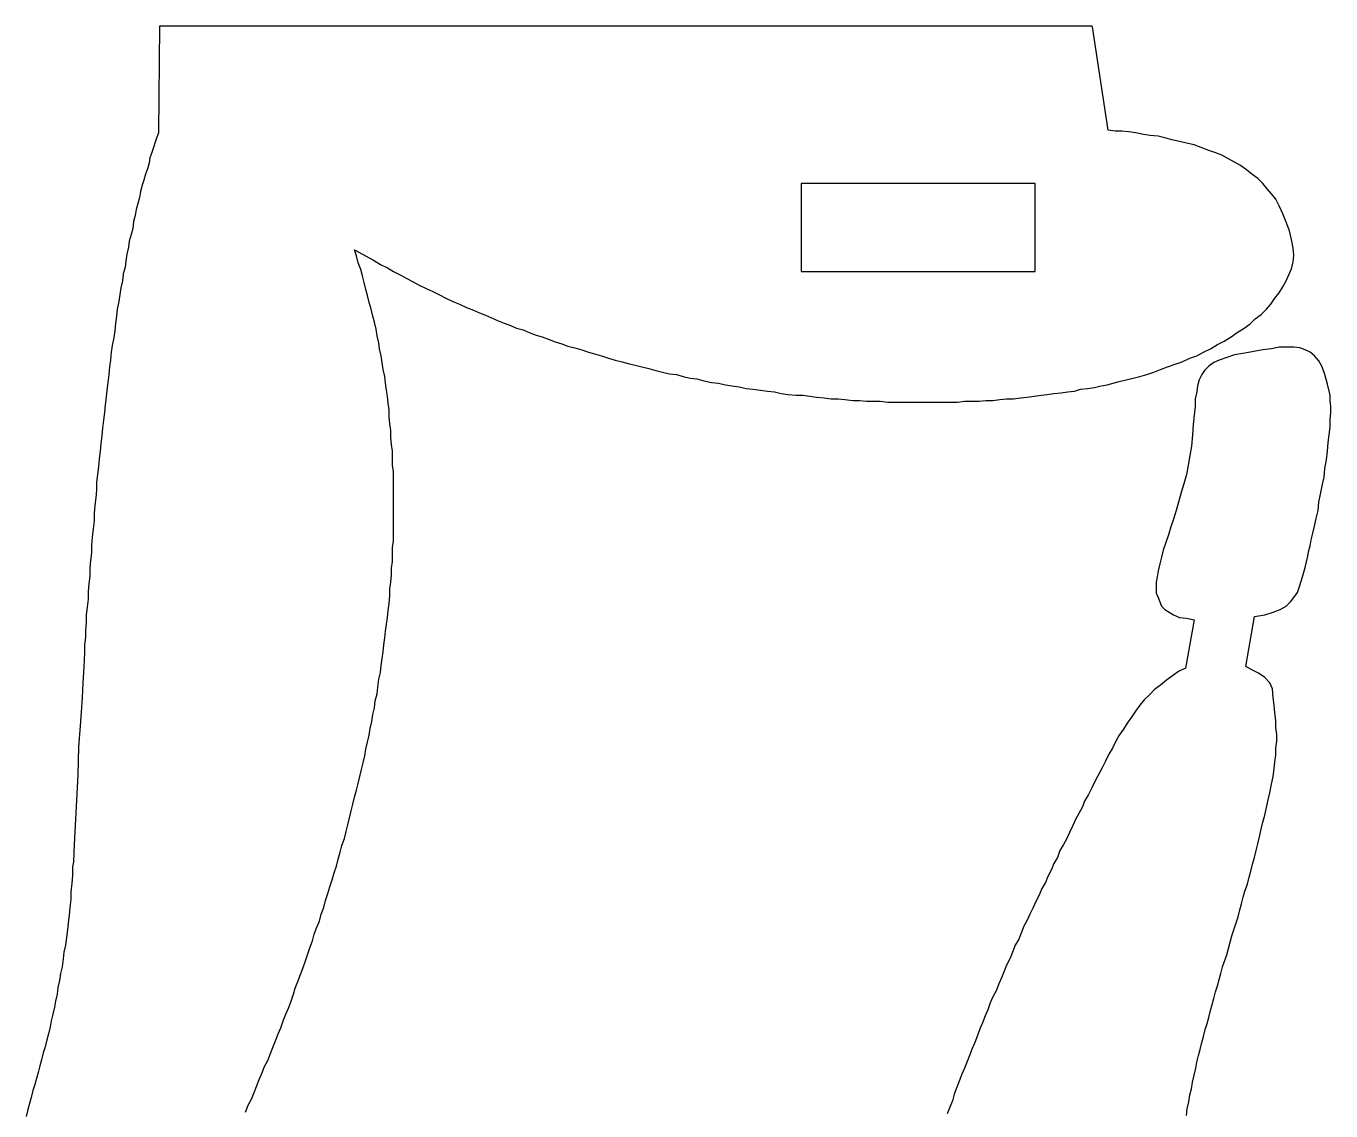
# Model space of a CAD drawing. Extents: x 11 to 591, y 39 to 419.
# Drawn here: x 167.67 to 205.59, y 70.47 to 101.98 of the extents above; entities that cross this region are included whole.
import ezdxf

# ---------------------------------------------------------------- set-up
doc = ezdxf.new("R2010")
doc.units = 0
doc.layers.get('0').update_dxf_attribs({"linetype": 'CONTINUOUS'})

msp = doc.modelspace()

# ---------------------------------------------------------------- linework, layer by layer
at = {"color": 3}
for p, q in [((171.540419, 101.980266), (171.515419, 98.880266)), ((198.640419, 101.980266), (171.540419, 101.980266)), ((198.665419, 101.955266), (198.640419, 101.980266)), ((199.115419, 98.955266), (198.665419, 101.955266)), ((171.415419, 98.605266), (171.365419, 98.455266)), ((171.465419, 98.755266), (171.415419, 98.605266)), ((171.515419, 98.880266), (171.465419, 98.755266)), ((199.315419, 98.930266), (199.115419, 98.955266)), ((199.515419, 98.930266), (199.315419, 98.930266)), ((199.715419, 98.905266), (199.515419, 98.930266)), ((199.915419, 98.880266), (199.715419, 98.905266)), ((200.140419, 98.830266), (199.915419, 98.880266)), ((200.340419, 98.805266), (200.140419, 98.830266)), ((200.565419, 98.780266), (200.340419, 98.805266)), ((200.765419, 98.730266), (200.565419, 98.780266)), ((200.965419, 98.680266), (200.765419, 98.730266)), ((201.190419, 98.630266), (200.965419, 98.680266)), ((201.390419, 98.580266), (201.190419, 98.630266)), ((171.315419, 98.305266), (171.265419, 98.155266)), ((171.365419, 98.455266), (171.315419, 98.305266)), ((201.615419, 98.530266), (201.390419, 98.580266)), ((201.815419, 98.455266), (201.615419, 98.530266)), ((202.015419, 98.380266), (201.815419, 98.455266)), ((202.215419, 98.305266), (202.015419, 98.380266)), ((202.415419, 98.230266), (202.215419, 98.305266)), ((202.590419, 98.130266), (202.415419, 98.230266)), ((171.240419, 98.005266), (171.190419, 97.830266)), ((171.265419, 98.155266), (171.240419, 98.005266)), ((202.790419, 98.030266), (202.590419, 98.130266)), ((202.965419, 97.930266), (202.790419, 98.030266)), ((203.140419, 97.805266), (202.965419, 97.930266)), ((171.090419, 97.505266), (171.040419, 97.355266)), ((171.140419, 97.680266), (171.090419, 97.505266)), ((171.190419, 97.830266), (171.140419, 97.680266)), ((203.290419, 97.680266), (203.140419, 97.805266)), ((203.465419, 97.555266), (203.290419, 97.680266)), ((203.615419, 97.405266), (203.465419, 97.555266)), ((170.990419, 97.180266), (170.965419, 97.005266)), ((171.040419, 97.355266), (170.990419, 97.180266)), ((203.740419, 97.255266), (203.615419, 97.405266)), ((203.865419, 97.105266), (203.740419, 97.255266)), ((203.990419, 96.955266), (203.865419, 97.105266)), ((170.915419, 96.830266), (170.865419, 96.655266)), ((170.965419, 97.005266), (170.915419, 96.830266)), ((204.090419, 96.755266), (203.990419, 96.955266)), ((204.190419, 96.530266), (204.090419, 96.755266)), ((170.840419, 96.480266), (170.790419, 96.305266)), ((170.865419, 96.655266), (170.840419, 96.480266)), ((204.290419, 96.280266), (204.190419, 96.530266)), ((170.765419, 96.105266), (170.715419, 95.930266)), ((170.790419, 96.305266), (170.765419, 96.105266)), ((204.390419, 96.030266), (204.290419, 96.280266)), ((204.440419, 95.780266), (204.390419, 96.030266)), ((170.665419, 95.730266), (170.640419, 95.555266)), ((170.715419, 95.930266), (170.665419, 95.730266)), ((204.490419, 95.530266), (204.440419, 95.780266)), ((170.590419, 95.355266), (170.565419, 95.155266)), ((170.640419, 95.555266), (170.590419, 95.355266)), ((177.265419, 95.305266), (177.215419, 95.480266)), ((177.215419, 95.480266), (177.765419, 95.180266)), ((177.315419, 95.105266), (177.265419, 95.305266)), ((204.515419, 95.330266), (204.490419, 95.530266)), ((204.490419, 95.130266), (204.515419, 95.330266)), ((170.540419, 94.980266), (170.490419, 94.780266)), ((170.565419, 95.155266), (170.540419, 94.980266)), ((177.390419, 94.905266), (177.315419, 95.105266)), ((177.440419, 94.730266), (177.390419, 94.905266)), ((177.765419, 95.180266), (177.965419, 95.055266)), ((177.965419, 95.055266), (178.165419, 94.955266)), ((178.165419, 94.955266), (178.340419, 94.855266)), ((178.340419, 94.855266), (178.540419, 94.755266)), ((204.365419, 94.755266), (204.440419, 94.930266)), ((204.440419, 94.930266), (204.490419, 95.130266)), ((170.465419, 94.580266), (170.415419, 94.380266)), ((170.490419, 94.780266), (170.465419, 94.580266)), ((177.490419, 94.530266), (177.440419, 94.730266)), ((177.540419, 94.330266), (177.490419, 94.530266)), ((178.540419, 94.755266), (178.715419, 94.655266)), ((178.715419, 94.655266), (178.915419, 94.555266)), ((178.915419, 94.555266), (179.090419, 94.455266)), ((179.090419, 94.455266), (179.290419, 94.355266)), ((204.190419, 94.405266), (204.290419, 94.580266)), ((204.290419, 94.580266), (204.365419, 94.755266)), ((170.390419, 94.180266), (170.365419, 93.980266)), ((170.415419, 94.380266), (170.390419, 94.180266)), ((177.590419, 94.155266), (177.540419, 94.330266)), ((177.640419, 93.955266), (177.590419, 94.155266)), ((179.290419, 94.355266), (179.465419, 94.280266)), ((179.465419, 94.280266), (179.665419, 94.180266)), ((179.665419, 94.180266), (179.865419, 94.080266)), ((179.865419, 94.080266), (180.065419, 93.980266)), ((203.840419, 93.905266), (203.965419, 94.080266)), ((203.965419, 94.080266), (204.090419, 94.230266)), ((204.090419, 94.230266), (204.190419, 94.405266)), ((170.315419, 93.755266), (170.290419, 93.555266)), ((170.365419, 93.980266), (170.315419, 93.755266)), ((177.690419, 93.755266), (177.640419, 93.955266)), ((177.740419, 93.555266), (177.690419, 93.755266)), ((180.065419, 93.980266), (180.265419, 93.905266)), ((180.265419, 93.905266), (180.465419, 93.805266)), ((180.465419, 93.805266), (180.665419, 93.730266)), ((180.665419, 93.730266), (180.840419, 93.655266)), ((203.565419, 93.605266), (203.715419, 93.755266)), ((203.715419, 93.755266), (203.840419, 93.905266)), ((170.265419, 93.355266), (170.240419, 93.130266)), ((170.290419, 93.555266), (170.265419, 93.355266)), ((177.790419, 93.380266), (177.740419, 93.555266)), ((177.840419, 93.180266), (177.790419, 93.380266)), ((180.840419, 93.655266), (181.015419, 93.580266)), ((181.015419, 93.580266), (181.190419, 93.505266)), ((181.190419, 93.505266), (181.365419, 93.430266)), ((181.365419, 93.430266), (181.565419, 93.355266)), ((181.565419, 93.355266), (181.740419, 93.280266)), ((203.065419, 93.205266), (203.240419, 93.330266)), ((203.240419, 93.330266), (203.390419, 93.480266)), ((203.390419, 93.480266), (203.565419, 93.605266)), ((170.215419, 92.930266), (170.165419, 92.705266)), ((170.240419, 93.130266), (170.215419, 92.930266)), ((177.865419, 92.980266), (177.840419, 93.180266)), ((177.915419, 92.780266), (177.865419, 92.980266)), ((181.740419, 93.280266), (181.915419, 93.205266)), ((181.915419, 93.205266), (182.115419, 93.155266)), ((182.115419, 93.155266), (182.290419, 93.080266)), ((182.290419, 93.080266), (182.490419, 93.005266)), ((182.490419, 93.005266), (182.665419, 92.955266)), ((182.665419, 92.955266), (182.865419, 92.880266)), ((202.490419, 92.830266), (202.690419, 92.955266)), ((202.690419, 92.955266), (202.865419, 93.080266)), ((202.865419, 93.080266), (203.065419, 93.205266)), ((170.165419, 92.705266), (170.140419, 92.505266)), ((177.940419, 92.605266), (177.915419, 92.780266)), ((177.990419, 92.405266), (177.940419, 92.605266)), ((182.865419, 92.880266), (183.040419, 92.805266)), ((183.040419, 92.805266), (183.240419, 92.755266)), ((183.240419, 92.755266), (183.415419, 92.680266)), ((183.415419, 92.680266), (183.615419, 92.630266)), ((183.615419, 92.630266), (183.815419, 92.580266)), ((183.815419, 92.580266), (184.015419, 92.505266)), ((201.890419, 92.505266), (202.090419, 92.605266)), ((202.090419, 92.605266), (202.290419, 92.730266)), ((202.290419, 92.730266), (202.490419, 92.830266)), ((203.615419, 92.580266), (203.090419, 92.480266)), ((203.865419, 92.605266), (203.615419, 92.580266)), ((204.090419, 92.655266), (203.865419, 92.605266)), ((204.315419, 92.655266), (204.090419, 92.655266)), ((204.515419, 92.655266), (204.315419, 92.655266)), ((204.690419, 92.630266), (204.515419, 92.655266)), ((204.840419, 92.580266), (204.690419, 92.630266)), ((204.990419, 92.505266), (204.840419, 92.580266)), ((170.115419, 92.280266), (170.090419, 92.080266)), ((170.140419, 92.505266), (170.115419, 92.280266)), ((178.015419, 92.205266), (177.990419, 92.405266)), ((178.040419, 92.005266), (178.015419, 92.205266)), ((184.015419, 92.505266), (184.190419, 92.455266)), ((184.190419, 92.455266), (184.390419, 92.405266)), ((184.390419, 92.405266), (184.590419, 92.330266)), ((184.590419, 92.330266), (184.790419, 92.280266)), ((184.790419, 92.280266), (184.990419, 92.230266)), ((184.990419, 92.230266), (185.165419, 92.180266)), ((185.165419, 92.180266), (185.365419, 92.130266)), ((201.065419, 92.155266), (201.265419, 92.230266)), ((201.265419, 92.230266), (201.490419, 92.330266)), ((201.490419, 92.330266), (201.690419, 92.405266)), ((201.690419, 92.405266), (201.890419, 92.505266)), ((202.190419, 92.205266), (202.040419, 92.105266)), ((202.340419, 92.280266), (202.190419, 92.205266)), ((202.565419, 92.355266), (202.340419, 92.280266)), ((202.790419, 92.430266), (202.565419, 92.355266)), ((203.090419, 92.480266), (202.790419, 92.430266)), ((205.115419, 92.405266), (204.990419, 92.505266)), ((205.240419, 92.255266), (205.115419, 92.405266)), ((205.340419, 92.080266), (205.240419, 92.255266)), ((170.065419, 91.855266), (170.040419, 91.630266)), ((170.090419, 92.080266), (170.065419, 91.855266)), ((178.090419, 91.805266), (178.040419, 92.005266)), ((178.115419, 91.605266), (178.090419, 91.805266)), ((185.365419, 92.130266), (185.565419, 92.080266)), ((185.565419, 92.080266), (185.765419, 92.030266)), ((185.765419, 92.030266), (185.965419, 91.980266)), ((185.965419, 91.980266), (186.165419, 91.930266)), ((186.165419, 91.930266), (186.365419, 91.880266)), ((186.365419, 91.880266), (186.565419, 91.855266)), ((186.565419, 91.855266), (186.765419, 91.805266)), ((186.765419, 91.805266), (186.965419, 91.755266)), ((199.840419, 91.755266), (200.040419, 91.805266)), ((200.040419, 91.805266), (200.240419, 91.855266)), ((200.240419, 91.855266), (200.440419, 91.930266)), ((200.440419, 91.930266), (200.640419, 92.005266)), ((200.640419, 92.005266), (200.840419, 92.080266)), ((200.840419, 92.080266), (201.065419, 92.155266)), ((201.840419, 91.855266), (201.765419, 91.705266)), ((201.915419, 91.980266), (201.840419, 91.855266)), ((202.040419, 92.105266), (201.915419, 91.980266)), ((205.415419, 91.855266), (205.340419, 92.080266)), ((205.490419, 91.580266), (205.415419, 91.855266)), ((170.015419, 91.405266), (169.990419, 91.205266)), ((170.040419, 91.630266), (170.015419, 91.405266)), ((178.140419, 91.405266), (178.115419, 91.605266)), ((178.165419, 91.230266), (178.140419, 91.405266)), ((186.965419, 91.755266), (187.165419, 91.730266)), ((187.165419, 91.730266), (187.365419, 91.680266)), ((187.365419, 91.680266), (187.590419, 91.630266)), ((187.590419, 91.630266), (187.790419, 91.605266)), ((187.790419, 91.605266), (187.990419, 91.555266)), ((187.990419, 91.555266), (188.190419, 91.530266)), ((188.190419, 91.530266), (188.390419, 91.505266)), ((188.390419, 91.505266), (188.590419, 91.455266)), ((188.590419, 91.455266), (188.790419, 91.430266)), ((188.790419, 91.430266), (189.015419, 91.405266)), ((189.015419, 91.405266), (189.215419, 91.380266)), ((198.140419, 91.380266), (198.315419, 91.430266)), ((198.315419, 91.430266), (198.515419, 91.455266)), ((198.515419, 91.455266), (198.715419, 91.480266)), ((198.715419, 91.480266), (198.915419, 91.530266)), ((198.915419, 91.530266), (199.090419, 91.555266)), ((199.090419, 91.555266), (199.265419, 91.605266)), ((199.265419, 91.605266), (199.440419, 91.655266)), ((199.440419, 91.655266), (199.640419, 91.705266)), ((199.640419, 91.705266), (199.840419, 91.755266)), ((201.715419, 91.530266), (201.690419, 91.355266)), ((201.765419, 91.705266), (201.715419, 91.530266)), ((205.565419, 91.255266), (205.490419, 91.580266)), ((169.990419, 91.205266), (169.965419, 90.980266)), ((178.190419, 91.030266), (178.165419, 91.230266)), ((178.215419, 90.830266), (178.190419, 91.030266)), ((189.215419, 91.380266), (189.415419, 91.355266)), ((189.415419, 91.355266), (189.615419, 91.305266)), ((189.615419, 91.305266), (189.815419, 91.280266)), ((189.815419, 91.280266), (190.040419, 91.255266)), ((190.040419, 91.255266), (190.240419, 91.255266)), ((190.240419, 91.255266), (190.440419, 91.230266)), ((190.440419, 91.230266), (190.640419, 91.205266)), ((190.640419, 91.205266), (190.865419, 91.180266)), ((190.865419, 91.180266), (191.065419, 91.155266)), ((191.065419, 91.155266), (191.265419, 91.155266)), ((191.265419, 91.155266), (191.465419, 91.130266)), ((191.465419, 91.130266), (191.690419, 91.105266)), ((191.690419, 91.105266), (191.890419, 91.105266)), ((191.890419, 91.105266), (192.090419, 91.080266)), ((192.090419, 91.080266), (192.290419, 91.080266)), ((192.290419, 91.080266), (192.490419, 91.080266)), ((192.490419, 91.080266), (192.715419, 91.055266)), ((192.715419, 91.055266), (192.915419, 91.055266)), ((192.915419, 91.055266), (193.115419, 91.055266)), ((193.115419, 91.055266), (193.315419, 91.055266)), ((193.315419, 91.055266), (193.515419, 91.055266)), ((193.515419, 91.055266), (193.740419, 91.055266)), ((193.740419, 91.055266), (193.940419, 91.055266)), ((193.940419, 91.055266), (194.140419, 91.055266)), ((194.140419, 91.055266), (194.340419, 91.055266)), ((194.340419, 91.055266), (194.540419, 91.055266)), ((194.540419, 91.055266), (194.740419, 91.055266)), ((194.740419, 91.055266), (194.940419, 91.080266)), ((194.940419, 91.080266), (195.165419, 91.080266)), ((195.165419, 91.080266), (195.365419, 91.080266)), ((195.365419, 91.080266), (195.565419, 91.105266)), ((195.565419, 91.105266), (195.765419, 91.105266)), ((195.765419, 91.105266), (195.965419, 91.130266)), ((195.965419, 91.130266), (196.165419, 91.155266)), ((196.165419, 91.155266), (196.365419, 91.155266)), ((196.365419, 91.155266), (196.565419, 91.180266)), ((196.565419, 91.180266), (196.765419, 91.205266)), ((196.765419, 91.205266), (196.965419, 91.230266)), ((196.965419, 91.230266), (197.165419, 91.255266)), ((197.165419, 91.255266), (197.340419, 91.280266)), ((197.340419, 91.280266), (197.540419, 91.305266)), ((197.540419, 91.305266), (197.740419, 91.330266)), ((197.740419, 91.330266), (197.940419, 91.355266)), ((197.940419, 91.355266), (198.140419, 91.380266)), ((201.690419, 91.355266), (201.640419, 91.155266)), ((201.640419, 91.155266), (201.640419, 90.930266)), ((205.565419, 91.105266), (205.565419, 91.255266)), ((205.590419, 90.930266), (205.565419, 91.105266)), ((169.940419, 90.755266), (169.915419, 90.530266)), ((169.965419, 90.980266), (169.940419, 90.755266)), ((178.215419, 90.630266), (178.215419, 90.830266)), ((201.615419, 90.680266), (201.590419, 90.405266)), ((201.640419, 90.930266), (201.615419, 90.680266)), ((205.565419, 90.555266), (205.590419, 90.755266)), ((205.590419, 90.755266), (205.590419, 90.930266)), ((169.890419, 90.305266), (169.865419, 90.080266)), ((169.915419, 90.530266), (169.890419, 90.305266)), ((178.240419, 90.430266), (178.215419, 90.630266)), ((178.265419, 90.230266), (178.240419, 90.430266)), ((201.590419, 90.405266), (201.565419, 90.105266)), ((205.540419, 90.105266), (205.565419, 90.330266)), ((205.565419, 90.330266), (205.565419, 90.555266)), ((169.865419, 90.080266), (169.840419, 89.855266)), ((178.265419, 90.030266), (178.265419, 90.230266)), ((178.290419, 89.830266), (178.265419, 90.030266)), ((201.565419, 90.105266), (201.540419, 89.780266)), ((205.515419, 89.880266), (205.540419, 90.105266)), ((169.815419, 89.630266), (169.790419, 89.405266)), ((169.840419, 89.855266), (169.815419, 89.630266)), ((178.315419, 89.630266), (178.290419, 89.830266)), ((178.315419, 89.430266), (178.315419, 89.630266)), ((201.490419, 89.505266), (201.440419, 89.230266)), ((201.540419, 89.780266), (201.490419, 89.505266)), ((205.465419, 89.380266), (205.490419, 89.630266)), ((205.490419, 89.630266), (205.515419, 89.880266)), ((169.765419, 89.180266), (169.740419, 88.955266)), ((169.790419, 89.405266), (169.765419, 89.180266)), ((178.315419, 89.230266), (178.315419, 89.430266)), ((178.340419, 89.030266), (178.315419, 89.230266)), ((201.440419, 89.230266), (201.390419, 88.955266)), ((205.390419, 88.880266), (205.415419, 89.130266)), ((205.415419, 89.130266), (205.465419, 89.380266)), ((169.740419, 88.955266), (169.715419, 88.730266)), ((178.340419, 88.830266), (178.340419, 89.030266)), ((178.340419, 88.630266), (178.340419, 88.830266)), ((201.390419, 88.955266), (201.315419, 88.680266)), ((205.340419, 88.630266), (205.390419, 88.880266)), ((169.715419, 88.505266), (169.690419, 88.280266)), ((169.715419, 88.730266), (169.715419, 88.505266)), ((178.340419, 88.430266), (178.340419, 88.630266)), ((178.340419, 88.230266), (178.340419, 88.430266)), ((201.240419, 88.430266), (201.165419, 88.155266)), ((201.315419, 88.680266), (201.240419, 88.430266)), ((205.240419, 88.155266), (205.290419, 88.380266)), ((205.290419, 88.380266), (205.340419, 88.630266)), ((169.665419, 88.055266), (169.640419, 87.830266)), ((169.690419, 88.280266), (169.665419, 88.055266)), ((178.340419, 88.030266), (178.340419, 88.230266)), ((178.340419, 87.830266), (178.340419, 88.030266)), ((201.165419, 88.155266), (201.090419, 87.905266)), ((205.215419, 87.905266), (205.240419, 88.155266)), ((169.640419, 87.830266), (169.640419, 87.605266)), ((178.340419, 87.630266), (178.340419, 87.830266)), ((178.340419, 87.430266), (178.340419, 87.630266)), ((201.015419, 87.655266), (200.940419, 87.430266)), ((201.090419, 87.905266), (201.015419, 87.655266)), ((205.115419, 87.455266), (205.165419, 87.680266)), ((205.165419, 87.680266), (205.215419, 87.905266)), ((169.615419, 87.380266), (169.590419, 87.130266)), ((169.640419, 87.605266), (169.615419, 87.380266)), ((178.340419, 87.230266), (178.340419, 87.430266)), ((178.340419, 87.030266), (178.340419, 87.230266)), ((200.940419, 87.430266), (200.865419, 87.205266)), ((205.015419, 87.055266), (205.065419, 87.255266)), ((205.065419, 87.255266), (205.115419, 87.455266)), ((169.590419, 87.130266), (169.565419, 86.905266)), ((169.565419, 86.905266), (169.565419, 86.680266)), ((178.315419, 86.830266), (178.340419, 87.030266)), ((200.790419, 86.980266), (200.715419, 86.755266)), ((200.865419, 87.205266), (200.790419, 86.980266)), ((204.940419, 86.705266), (204.990419, 86.880266)), ((204.990419, 86.880266), (205.015419, 87.055266)), ((169.565419, 86.680266), (169.540419, 86.455266)), ((178.315419, 86.630266), (178.315419, 86.830266)), ((178.315419, 86.430266), (178.315419, 86.630266)), ((200.665419, 86.555266), (200.615419, 86.355266)), ((200.715419, 86.755266), (200.665419, 86.555266)), ((204.840419, 86.255266), (204.915419, 86.580266)), ((204.915419, 86.580266), (204.940419, 86.705266)), ((169.540419, 86.455266), (169.515419, 86.230266)), ((169.515419, 86.230266), (169.515419, 86.005266)), ((178.290419, 86.230266), (178.315419, 86.430266)), ((178.290419, 86.030266), (178.290419, 86.230266)), ((200.565419, 86.155266), (200.540419, 85.980266)), ((200.615419, 86.355266), (200.565419, 86.155266)), ((204.765419, 85.980266), (204.840419, 86.255266)), ((169.490419, 85.780266), (169.465419, 85.555266)), ((169.515419, 86.005266), (169.490419, 85.780266)), ((178.240419, 85.630266), (178.265419, 85.830266)), ((178.265419, 85.830266), (178.290419, 86.030266)), ((200.540419, 85.980266), (200.515419, 85.830266)), ((200.515419, 85.830266), (200.515419, 85.655266)), ((204.615419, 85.530266), (204.690419, 85.730266)), ((204.690419, 85.730266), (204.765419, 85.980266)), ((169.465419, 85.555266), (169.465419, 85.330266)), ((178.215419, 85.205266), (178.240419, 85.430266)), ((178.240419, 85.430266), (178.240419, 85.630266)), ((200.515419, 85.655266), (200.515419, 85.505266)), ((200.515419, 85.505266), (200.565419, 85.380266)), ((200.565419, 85.380266), (200.615419, 85.255266)), ((204.415419, 85.255266), (204.515419, 85.380266)), ((204.515419, 85.380266), (204.615419, 85.530266)), ((169.440419, 85.105266), (169.415419, 84.880266)), ((169.465419, 85.330266), (169.440419, 85.105266)), ((178.165419, 84.805266), (178.190419, 85.005266)), ((178.190419, 85.005266), (178.215419, 85.205266)), ((200.615419, 85.255266), (200.665419, 85.130266)), ((200.665419, 85.130266), (200.765419, 85.030266)), ((200.765419, 85.030266), (200.890419, 84.955266)), ((200.890419, 84.955266), (201.015419, 84.880266)), ((203.665419, 84.880266), (203.915419, 84.955266)), ((203.915419, 84.955266), (204.115419, 85.030266)), ((204.115419, 85.030266), (204.290419, 85.130266)), ((204.290419, 85.130266), (204.415419, 85.255266)), ((169.415419, 84.655266), (169.390419, 84.430266)), ((169.415419, 84.880266), (169.415419, 84.655266)), ((178.115419, 84.405266), (178.140419, 84.605266)), ((178.140419, 84.605266), (178.165419, 84.805266)), ((201.015419, 84.880266), (201.190419, 84.805266)), ((201.190419, 84.805266), (201.390419, 84.780266)), ((201.615419, 84.730266), (201.365419, 83.330266)), ((201.390419, 84.780266), (201.615419, 84.730266)), ((203.115419, 83.380266), (203.365419, 84.830266)), ((203.365419, 84.830266), (203.665419, 84.880266)), ((169.390419, 84.230266), (169.365419, 84.005266)), ((169.390419, 84.430266), (169.390419, 84.230266)), ((178.065419, 84.005266), (178.090419, 84.205266)), ((178.090419, 84.205266), (178.115419, 84.405266)), ((169.365419, 84.005266), (169.365419, 83.780266)), ((178.040419, 83.805266), (178.065419, 84.005266)), ((169.365419, 83.780266), (169.340419, 83.355266)), ((177.990419, 83.405266), (178.015419, 83.605266)), ((178.015419, 83.605266), (178.040419, 83.805266)), ((169.340419, 83.355266), (169.315419, 82.905266)), ((177.915419, 83.005266), (177.965419, 83.205266)), ((177.965419, 83.205266), (177.990419, 83.405266)), ((200.990419, 83.105266), (200.815419, 82.980266)), ((201.165419, 83.230266), (200.990419, 83.105266)), ((201.365419, 83.330266), (201.165419, 83.230266)), ((203.290419, 83.280266), (203.115419, 83.380266)), ((203.490419, 83.180266), (203.290419, 83.280266)), ((203.665419, 83.055266), (203.490419, 83.180266)), ((169.315419, 82.905266), (169.290419, 82.480266)), ((177.865419, 82.580266), (177.890419, 82.780266)), ((177.890419, 82.780266), (177.915419, 83.005266)), ((200.465419, 82.705266), (200.315419, 82.555266)), ((200.640419, 82.830266), (200.465419, 82.705266)), ((200.815419, 82.980266), (200.640419, 82.830266)), ((203.815419, 82.905266), (203.665419, 83.055266)), ((203.890419, 82.730266), (203.815419, 82.905266)), ((203.915419, 82.480266), (203.890419, 82.730266)), ((169.290419, 82.480266), (169.265419, 82.055266)), ((177.790419, 82.180266), (177.815419, 82.380266)), ((177.815419, 82.380266), (177.865419, 82.580266)), ((200.165419, 82.405266), (200.040419, 82.255266)), ((200.315419, 82.555266), (200.165419, 82.405266)), ((203.940419, 82.255266), (203.915419, 82.480266)), ((169.265419, 82.055266), (169.240419, 81.655266)), ((177.715419, 81.780266), (177.740419, 81.980266)), ((177.740419, 81.980266), (177.790419, 82.180266)), ((199.915419, 82.080266), (199.790419, 81.905266)), ((200.040419, 82.255266), (199.915419, 82.080266)), ((203.965419, 82.030266), (203.940419, 82.255266)), ((203.990419, 81.805266), (203.965419, 82.030266)), ((169.240419, 81.655266), (169.190419, 81.030266)), ((177.640419, 81.380266), (177.665419, 81.580266)), ((177.665419, 81.580266), (177.715419, 81.780266)), ((199.565419, 81.555266), (199.440419, 81.380266)), ((199.665419, 81.730266), (199.565419, 81.555266)), ((199.790419, 81.905266), (199.665419, 81.730266)), ((203.990419, 81.605266), (203.990419, 81.805266)), ((204.015419, 81.405266), (203.990419, 81.605266)), ((177.540419, 80.980266), (177.590419, 81.180266)), ((177.590419, 81.180266), (177.640419, 81.380266)), ((199.340419, 81.205266), (199.240419, 81.005266)), ((199.440419, 81.380266), (199.340419, 81.205266)), ((203.990419, 81.005266), (204.015419, 81.205266)), ((204.015419, 81.205266), (204.015419, 81.405266)), ((169.190419, 81.030266), (169.165419, 80.230266)), ((177.465419, 80.580266), (177.515419, 80.780266)), ((177.515419, 80.780266), (177.540419, 80.980266)), ((199.140419, 80.830266), (199.040419, 80.630266)), ((199.240419, 81.005266), (199.140419, 80.830266)), ((203.965419, 80.605266), (203.990419, 80.805266)), ((203.990419, 80.805266), (203.990419, 81.005266)), ((177.415419, 80.380266), (177.465419, 80.580266)), ((198.940419, 80.430266), (198.740419, 80.055266)), ((199.040419, 80.630266), (198.940419, 80.430266)), ((203.915419, 80.180266), (203.940419, 80.405266)), ((203.940419, 80.405266), (203.965419, 80.605266)), ((169.165419, 80.230266), (169.065419, 78.205266)), ((177.315419, 79.980266), (177.365419, 80.180266)), ((177.365419, 80.180266), (177.415419, 80.380266)), ((198.740419, 80.055266), (198.640419, 79.855266)), ((203.865419, 79.955266), (203.915419, 80.180266)), ((177.215419, 79.580266), (177.265419, 79.780266)), ((177.265419, 79.780266), (177.315419, 79.980266)), ((198.540419, 79.655266), (198.440419, 79.480266)), ((198.640419, 79.855266), (198.540419, 79.655266)), ((203.765419, 79.505266), (203.815419, 79.705266)), ((203.815419, 79.705266), (203.865419, 79.955266)), ((177.115419, 79.180266), (177.165419, 79.380266)), ((177.165419, 79.380266), (177.215419, 79.580266)), ((198.365419, 79.280266), (198.265419, 79.105266)), ((198.440419, 79.480266), (198.365419, 79.280266)), ((203.665419, 79.055266), (203.715419, 79.280266)), ((203.715419, 79.280266), (203.765419, 79.505266)), ((177.015419, 78.780266), (177.065419, 78.980266)), ((177.065419, 78.980266), (177.115419, 79.180266)), ((198.165419, 78.930266), (198.090419, 78.755266)), ((198.265419, 79.105266), (198.165419, 78.930266)), ((203.615419, 78.855266), (203.665419, 79.055266)), ((176.915419, 78.380266), (176.965419, 78.580266)), ((176.965419, 78.580266), (177.015419, 78.780266)), ((197.990419, 78.555266), (197.915419, 78.380266)), ((198.090419, 78.755266), (197.990419, 78.555266)), ((203.515419, 78.430266), (203.565419, 78.655266)), ((203.565419, 78.655266), (203.615419, 78.855266)), ((169.065419, 78.205266), (169.040419, 77.705266)), ((176.790419, 77.980266), (176.840419, 78.180266)), ((176.840419, 78.180266), (176.915419, 78.380266)), ((197.815419, 78.205266), (197.715419, 78.030266)), ((197.915419, 78.380266), (197.815419, 78.205266)), ((203.415419, 78.030266), (203.465419, 78.230266)), ((203.465419, 78.230266), (203.515419, 78.430266)), ((176.690419, 77.580266), (176.740419, 77.780266)), ((176.740419, 77.780266), (176.790419, 77.980266)), ((197.640419, 77.830266), (197.540419, 77.655266)), ((197.715419, 78.030266), (197.640419, 77.830266)), ((203.315419, 77.630266), (203.365419, 77.830266)), ((203.365419, 77.830266), (203.415419, 78.030266)), ((169.040419, 77.705266), (169.015419, 77.555266)), ((169.015419, 77.555266), (169.015419, 77.305266)), ((176.565419, 77.180266), (176.615419, 77.380266)), ((176.615419, 77.380266), (176.690419, 77.580266)), ((197.465419, 77.480266), (197.365419, 77.280266)), ((197.540419, 77.655266), (197.465419, 77.480266)), ((203.215419, 77.255266), (203.265419, 77.430266)), ((203.265419, 77.430266), (203.315419, 77.630266)), ((168.990419, 77.080266), (168.965419, 76.830266)), ((169.015419, 77.305266), (168.990419, 77.080266)), ((176.490419, 76.980266), (176.565419, 77.180266)), ((197.290419, 77.105266), (197.190419, 76.930266)), ((197.365419, 77.280266), (197.290419, 77.105266)), ((203.090419, 76.855266), (203.165419, 77.055266)), ((203.165419, 77.055266), (203.215419, 77.255266)), ((168.965419, 76.830266), (168.965419, 76.605266)), ((176.365419, 76.580266), (176.440419, 76.780266)), ((176.440419, 76.780266), (176.490419, 76.980266)), ((197.115419, 76.730266), (197.015419, 76.555266)), ((197.190419, 76.930266), (197.115419, 76.730266)), ((202.990419, 76.480266), (203.040419, 76.680266)), ((203.040419, 76.680266), (203.090419, 76.855266)), ((168.940419, 76.380266), (168.915419, 76.155266)), ((168.965419, 76.605266), (168.940419, 76.380266)), ((176.240419, 76.180266), (176.315419, 76.380266)), ((176.315419, 76.380266), (176.365419, 76.580266)), ((196.940419, 76.380266), (196.840419, 76.180266)), ((197.015419, 76.555266), (196.940419, 76.380266)), ((202.890419, 76.105266), (202.940419, 76.305266)), ((202.940419, 76.305266), (202.990419, 76.480266)), ((168.890419, 75.930266), (168.865419, 75.730266)), ((168.915419, 76.155266), (168.890419, 75.930266)), ((176.115419, 75.805266), (176.190419, 75.980266)), ((176.190419, 75.980266), (176.240419, 76.180266)), ((196.765419, 76.005266), (196.665419, 75.830266)), ((196.840419, 76.180266), (196.765419, 76.005266)), ((202.765419, 75.730266), (202.840419, 75.930266)), ((202.840419, 75.930266), (202.890419, 76.105266)), ((168.840419, 75.505266), (168.815419, 75.280266)), ((168.865419, 75.730266), (168.840419, 75.505266)), ((175.990419, 75.405266), (176.040419, 75.605266)), ((176.040419, 75.605266), (176.115419, 75.805266)), ((196.590419, 75.630266), (196.515419, 75.455266)), ((196.665419, 75.830266), (196.590419, 75.630266)), ((202.565419, 75.005266), (202.715419, 75.555266)), ((202.715419, 75.555266), (202.765419, 75.730266)), ((168.815419, 75.280266), (168.765419, 75.080266)), ((175.840419, 75.005266), (175.915419, 75.205266)), ((175.915419, 75.205266), (175.990419, 75.405266)), ((196.415419, 75.280266), (196.340419, 75.080266)), ((196.515419, 75.455266), (196.415419, 75.280266)), ((168.740419, 74.880266), (168.715419, 74.655266)), ((168.765419, 75.080266), (168.740419, 74.880266)), ((175.715419, 74.630266), (175.790419, 74.830266)), ((175.790419, 74.830266), (175.840419, 75.005266)), ((196.265419, 74.905266), (196.165419, 74.705266)), ((196.340419, 75.080266), (196.265419, 74.905266)), ((202.440419, 74.655266), (202.565419, 75.005266)), ((168.665419, 74.455266), (168.640419, 74.255266)), ((168.715419, 74.655266), (168.665419, 74.455266)), ((175.565419, 74.230266), (175.640419, 74.430266)), ((175.640419, 74.430266), (175.715419, 74.630266)), ((196.090419, 74.530266), (196.015419, 74.330266)), ((196.165419, 74.705266), (196.090419, 74.530266)), ((202.340419, 74.280266), (202.390419, 74.455266)), ((202.390419, 74.455266), (202.440419, 74.655266)), ((168.590419, 74.055266), (168.565419, 73.855266)), ((168.640419, 74.255266), (168.590419, 74.055266)), ((175.440419, 73.855266), (175.490419, 74.030266)), ((175.490419, 74.030266), (175.565419, 74.230266)), ((195.865419, 73.955266), (195.765419, 73.780266)), ((195.940419, 74.155266), (195.865419, 73.955266)), ((196.015419, 74.330266), (195.940419, 74.155266)), ((202.240419, 73.930266), (202.290419, 74.105266)), ((202.290419, 74.105266), (202.340419, 74.280266)), ((168.515419, 73.655266), (168.490419, 73.480266)), ((168.565419, 73.855266), (168.515419, 73.655266)), ((175.290419, 73.455266), (175.365419, 73.655266)), ((175.365419, 73.655266), (175.440419, 73.855266)), ((195.690419, 73.605266), (195.615419, 73.405266)), ((195.765419, 73.780266), (195.690419, 73.605266)), ((202.140419, 73.555266), (202.190419, 73.730266)), ((202.190419, 73.730266), (202.240419, 73.930266)), ((168.440419, 73.280266), (168.390419, 73.080266)), ((168.490419, 73.480266), (168.440419, 73.280266)), ((175.140419, 73.080266), (175.215419, 73.280266)), ((175.215419, 73.280266), (175.290419, 73.455266)), ((195.540419, 73.230266), (195.465419, 73.030266)), ((195.615419, 73.405266), (195.540419, 73.230266)), ((202.040419, 73.180266), (202.090419, 73.380266)), ((202.090419, 73.380266), (202.140419, 73.555266)), ((168.365419, 72.905266), (168.315419, 72.705266)), ((168.390419, 73.080266), (168.365419, 72.905266)), ((174.990419, 72.705266), (175.065419, 72.880266)), ((175.065419, 72.880266), (175.140419, 73.080266)), ((195.390419, 72.855266), (195.315419, 72.655266)), ((195.465419, 73.030266), (195.390419, 72.855266)), ((201.890419, 72.630266), (201.940419, 72.830266)), ((201.940419, 72.830266), (201.990419, 73.005266)), ((201.990419, 73.005266), (202.040419, 73.180266)), ((168.265419, 72.530266), (168.215419, 72.330266)), ((168.315419, 72.705266), (168.265419, 72.530266)), ((174.840419, 72.305266), (174.915419, 72.505266)), ((174.915419, 72.505266), (174.990419, 72.705266)), ((195.240419, 72.455266), (195.165419, 72.280266)), ((195.315419, 72.655266), (195.240419, 72.455266)), ((201.790419, 72.255266), (201.840419, 72.455266)), ((201.840419, 72.455266), (201.890419, 72.630266)), ((168.165419, 72.155266), (168.115419, 71.955266)), ((168.215419, 72.330266), (168.165419, 72.155266)), ((174.690419, 71.930266), (174.765419, 72.130266)), ((174.765419, 72.130266), (174.840419, 72.305266)), ((195.090419, 72.080266), (195.015419, 71.905266)), ((195.165419, 72.280266), (195.090419, 72.080266)), ((201.690419, 71.880266), (201.740419, 72.080266)), ((201.740419, 72.080266), (201.790419, 72.255266)), ((168.065419, 71.780266), (168.015419, 71.580266)), ((168.115419, 71.955266), (168.065419, 71.780266)), ((174.515419, 71.555266), (174.590419, 71.755266)), ((174.590419, 71.755266), (174.690419, 71.930266)), ((194.940419, 71.705266), (194.865419, 71.530266)), ((195.015419, 71.905266), (194.940419, 71.705266)), ((201.615419, 71.505266), (201.665419, 71.705266)), ((201.665419, 71.705266), (201.690419, 71.880266)), ((167.965419, 71.405266), (167.915419, 71.230266)), ((168.015419, 71.580266), (167.965419, 71.405266)), ((174.365419, 71.180266), (174.440419, 71.380266)), ((174.440419, 71.380266), (174.515419, 71.555266)), ((194.790419, 71.330266), (194.715419, 71.155266)), ((194.865419, 71.530266), (194.790419, 71.330266)), ((201.540419, 71.105266), (201.565419, 71.305266)), ((201.565419, 71.305266), (201.615419, 71.505266)), ((167.865419, 71.055266), (167.815419, 70.855266)), ((167.915419, 71.230266), (167.865419, 71.055266)), ((174.215419, 70.805266), (174.290419, 71.005266)), ((174.290419, 71.005266), (174.365419, 71.180266)), ((194.640419, 70.955266), (194.590419, 70.755266)), ((194.715419, 71.155266), (194.640419, 70.955266)), ((201.465419, 70.730266), (201.490419, 70.930266)), ((201.490419, 70.930266), (201.540419, 71.105266)), ((167.765419, 70.680266), (167.715419, 70.505266)), ((167.815419, 70.855266), (167.765419, 70.680266)), ((174.040419, 70.430266), (174.115419, 70.630266)), ((174.115419, 70.630266), (174.215419, 70.805266)), ((194.515419, 70.580266), (194.440419, 70.380266)), ((194.590419, 70.755266), (194.515419, 70.580266)), ((201.415419, 70.530266), (201.465419, 70.730266)), ((167.715419, 70.505266), (167.665419, 70.305266)), ((201.390419, 70.330266), (201.415419, 70.530266))]:
    msp.add_line(p, q, dxfattribs=at)
at = {"color": 7}
for p, q in [((196.990419, 97.405266), (190.190419, 97.405266)), ((190.190419, 97.405266), (190.190419, 94.855266)), ((196.990419, 94.855266), (196.990419, 97.405266)), ((190.190419, 94.855266), (196.990419, 94.855266))]:
    msp.add_line(p, q, dxfattribs=at)

doc.saveas('drawing.dxf')
